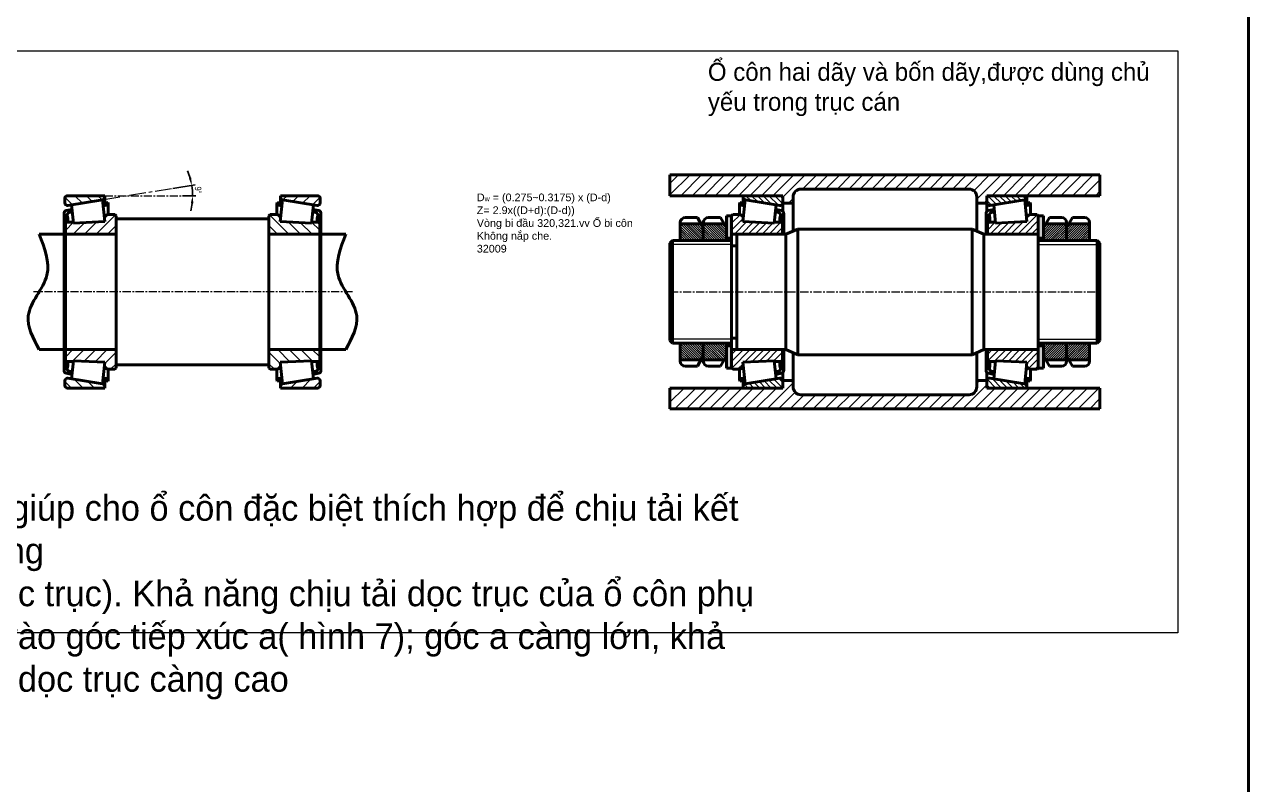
# Model space of a CAD drawing. Header units: millimetres. Extents: x -11382 to 23553, y -372 to 10786.
# Drawn here: x 6836.1 to 7313.2, y 3871.2 to 4167.6 of the extents above; entities that cross this region are included whole.
import ezdxf

# ---------------------------------------------------------------- set-up
doc = ezdxf.new("R2010")
doc.units = ezdxf.units.MM
doc.header["$LTSCALE"] = 0.2
doc.header["$PDMODE"] = 3
doc.linetypes.add('CENTER', pattern=[50.8, 31.75, -6.35, 6.35, -6.35])
for name, color, linetype, lineweight in [('đường bao thấy', 7, 'Continuous', 40), ('đường mặt cắt', 160, 'Continuous', 15), ('đường nét mảnh', 220, 'Continuous', 15), ('đường nét tâm', 137, 'CENTER', 15)]:
    doc.layers.add(name, color=color, linetype=linetype, lineweight=lineweight)
doc.styles.add('nhat 2.5', font='arial.ttf', dxfattribs={"width": 0.8, "height": 2.5})
doc.styles.add('nhat3', font='arial.ttf', dxfattribs={"height": 3})
doc.styles.add('nhat3.5', font='arial.ttf', dxfattribs={"height": 3.5})
doc.dimstyles.new('nhật 2.5', dxfattribs={"dimtxt": 2.5, "dimasz": 3, "dimexe": 1.3, "dimexo": 0.5, "dimgap": 1, "dimtad": 1, "dimtxsty": 'nhat 2.5', "dimcen": 0, "dimadec": 0, "dimazin": 0, "dimtfac": 1, "dimtmove": 0, "dimatfit": 3, "dimfxl": 10, "dimarcsym": 1})
pattern_1 = [(135, (-7.729, -1108.4913), (-1.12253202, -1.12253202), [])]
pattern_2 = [(45, (-7.729, -1108.4913), (-1.3470384, 1.3470384), [])]
pattern_3 = [(45, (-7.729, -1108.4913), (-2.245064, 2.245064), [])]

# ---------------------------------------------------------------- blocks, each defined once
blk = doc.blocks.new('*D91')
at = {"layer": 'Defpoints', "color": 0, "ltscale": 0.5, "transparency": 16777216}
for p in [(6893.41, 4103.54), (6866.6, 4099.21), (6867.41, 4100.84), (6897.2, 4100.84), (6901.63, 4102.17)]:
    blk.add_point(p, dxfattribs=at)
at = {"layer": 'đường mặt cắt', "color": 0, "lineweight": -2, "ltscale": 0.5, "transparency": 16777216}
for p, q in [((6893.91, 4103.61), (6902.63, 4105.02)), ((6897.7, 4100.84), (6902.96, 4100.84))]:
    blk.add_line(p, q, dxfattribs=at)
for start, end in [(16.0539, 22.9455), (0, 9.1623), (346.2168, 353.1084)]:
    blk.add_arc((6876.71, 4100.84), 24.96, start, end, dxfattribs=at)
at = {"layer": 'đường mặt cắt', "color": 0, "ltscale": 0.5, "transparency": 16777216}
for points in [[(6901.18, 4107.85), (6900.2, 4107.63), (6901.35, 4104.81)], [(6900.98, 4097.88), (6901.98, 4097.82), (6901.66, 4100.84)]]:
    blk.add_solid(points, dxfattribs=at)
at = {"layer": 'đường mặt cắt', "color": 0, "ltscale": 0.5, "transparency": 16777216, "insert": (6903.85, 4103.02), "char_height": 2.5, "attachment_point": 5, "rotation": 274.5812, "style": 'nhat 2.5'}
blk.add_mtext('9°', dxfattribs=at)

msp = doc.modelspace()

# ---------------------------------------------------------------- hatches: boundary and pattern name
at = {"layer": 'đường mặt cắt', "ltscale": 0.5}
h = msp.add_hatch(dxfattribs=at)
h.set_pattern_fill('ANSI31', color=256, style=0)
h.set_pattern_definition(pattern_3)
h.paths.add_polyline_path([(7087.737, 4108.928), (7087.737, 4100.84), (7131.737, 4100.84), (7131.737, 4097.928), (7135.737, 4097.928), (7135.737, 4100.428, -0.4142136), (7138.737, 4103.428), (7204.301, 4103.428, -0.4142136), (7207.301, 4100.428), (7207.301, 4097.928), (7211.301, 4097.928), (7211.301, 4100.84), (7255.301, 4100.84), (7255.301, 4108.928), (7207.301, 4108.928)])
at = {"layer": 'đường mặt cắt'}
h = msp.add_hatch(dxfattribs=at)
h.set_pattern_fill('ANSI31', color=256, scale=0.5, angle=90, style=0)
h.set_pattern_definition(pattern_1)
h.paths.add_polyline_path([(7130.737, 4100.84, -0.4142136), (7131.737, 4099.84), (7131.737, 4098.015, -0.4618655), (7130.578, 4097.027), (7117.078, 4099.205, -0.3681149), (7116.237, 4100.192), (7116.237, 4100.84)])
h.paths.add_polyline_path([(7116.237, 4025.84), (7116.237, 4026.489, -0.3681149), (7117.078, 4027.476), (7130.578, 4029.653, -0.4618655), (7131.737, 4028.666), (7131.737, 4026.84, -0.4142136), (7130.737, 4025.84)])
h = msp.add_hatch(dxfattribs=at)
h.set_pattern_fill('ANSI31', color=256, scale=0.5, angle=90, style=0)
h.set_pattern_definition(pattern_1)
h.paths.add_polyline_path([(7212.301, 4100.84, 0.4142136), (7211.301, 4099.84), (7211.301, 4098.015, 0.4618655), (7212.46, 4097.027), (7225.96, 4099.205, 0.3681149), (7226.801, 4100.192), (7226.801, 4100.84)])
h.paths.add_polyline_path([(7226.801, 4025.84), (7226.801, 4026.489, 0.3681149), (7225.96, 4027.476), (7212.46, 4029.653, 0.4618655), (7211.301, 4028.666), (7211.301, 4026.84, 0.4142136), (7212.301, 4025.84)])
at = {"layer": 'đường mặt cắt', "ltscale": 0.5}
h = msp.add_hatch(dxfattribs=at)
h.set_pattern_fill('ANSI31', color=256, scale=0.6, style=0)
h.set_pattern_definition(pattern_2)
h.paths.add_polyline_path([(7128.407, 4036.501), (7128.443, 4036.152), (7130.737, 4036.152, 0.2524212), (7131.573, 4036.603), (7131.573, 4040.84), (7111.737, 4040.84), (7111.737, 4033.64), (7112.237, 4033.14), (7115.238, 4033.14), (7116.361, 4034.263), (7116.198, 4035.873)])
h.paths.add_polyline_path([(7131.573, 4085.84), (7131.573, 4090.078, 0.2524212), (7130.737, 4090.529), (7128.443, 4090.529), (7128.407, 4090.18), (7116.198, 4090.808), (7116.361, 4092.418), (7115.238, 4093.54), (7112.237, 4093.54), (7111.737, 4093.04), (7111.737, 4085.84)])
h = msp.add_hatch(dxfattribs=at)
h.set_pattern_fill('ANSI31', color=256, scale=0.6, style=0)
h.set_pattern_definition(pattern_2)
h.paths.add_polyline_path([(7226.84, 4035.873), (7226.677, 4034.263), (7227.8, 4033.14), (7230.801, 4033.14), (7231.301, 4033.64), (7231.301, 4040.84), (7211.466, 4040.84), (7211.466, 4036.603, 0.2524212), (7212.301, 4036.152), (7214.595, 4036.152), (7214.631, 4036.501)])
h.paths.add_polyline_path([(7231.301, 4085.84), (7231.301, 4093.04), (7230.801, 4093.54), (7227.8, 4093.54), (7226.677, 4092.418), (7226.84, 4090.808), (7214.631, 4090.18), (7214.595, 4090.529), (7212.301, 4090.529, 0.2524212), (7211.466, 4090.078), (7211.466, 4085.84)])
at = {"layer": 'đường mặt cắt'}
h = msp.add_hatch(dxfattribs=at)
h.set_pattern_fill('ANSI31', color=256, scale=0.2, style=0)
h.set_pattern_definition([(135, (12790.9391, 297.2153), (0.449012806, 0.449012806), [])])
h.paths.add_polyline_path([(7091.737, 4089.84), (7099.871, 4089.84), (7100.737, 4088.34), (7100.737, 4083.34), (7091.737, 4083.34)])
h = msp.add_hatch(dxfattribs=at)
h.set_pattern_fill('ANSI31', color=256, scale=0.2, style=0)
h.set_pattern_definition([(135, (12799.9391, 297.2153), (0.449012806, 0.449012806), [])])
h.paths.add_polyline_path([(7100.737, 4089.84), (7108.871, 4089.84), (7109.737, 4088.34), (7109.737, 4083.34), (7100.737, 4083.34)])
at = {"layer": 'đường mặt cắt', "ltscale": 0.5}
for points in [[(7111.737, 4093.04), (7109.737, 4093.04), (7109.737, 4084.34), (7111.737, 4084.34)], [(7233.301, 4093.04), (7231.301, 4093.04), (7231.301, 4084.34), (7233.301, 4084.34)], [(7111.737, 4042.34), (7109.737, 4042.34), (7109.737, 4033.64), (7111.737, 4033.64)], [(7233.301, 4042.34), (7231.301, 4042.34), (7231.301, 4033.64), (7233.301, 4033.64)]]:
    msp.add_hatch(color=2, dxfattribs=at).paths.add_polyline_path(points)
at = {"layer": 'đường mặt cắt'}
h = msp.add_hatch(dxfattribs=at)
h.set_pattern_fill('ANSI31', color=256, scale=0.2, style=0)
h.set_pattern_definition([(45, (1543.099, 297.2153), (-0.449012806, 0.449012806), [])])
h.paths.add_polyline_path([(7242.301, 4089.84), (7234.167, 4089.84), (7233.301, 4088.34), (7233.301, 4083.34), (7242.301, 4083.34)])
h = msp.add_hatch(dxfattribs=at)
h.set_pattern_fill('ANSI31', color=256, scale=0.2, style=0)
h.set_pattern_definition([(45, (1552.099, 297.2153), (-0.449012806, 0.449012806), [])])
h.paths.add_polyline_path([(7251.301, 4089.84), (7243.167, 4089.84), (7242.301, 4088.34), (7242.301, 4083.34), (7251.301, 4083.34)])
h = msp.add_hatch(dxfattribs=at)
h.set_pattern_fill('ANSI31', color=256, scale=0.2, style=0)
h.set_pattern_definition([(135, (12790.9391, 297.2153), (0.449012806, 0.449012806), [])])
edge = h.paths.add_edge_path()
edge.add_arc((7098.737, 4038.731), 2, 289.02794, 314.51604)
edge.add_line((7100.139, 4037.305), (7100.737, 4038.34))
edge.add_line((7100.737, 4038.34), (7100.737, 4043.34))
edge.add_line((7100.737, 4043.34), (7091.737, 4043.34))
edge.add_line((7091.737, 4043.34), (7091.737, 4036.84))
edge.add_line((7091.737, 4036.84), (7099.389, 4036.84))
h = msp.add_hatch(dxfattribs=at)
h.set_pattern_fill('ANSI31', color=256, scale=0.2, style=0)
h.set_pattern_definition([(135, (12799.9391, 297.2153), (0.449012806, 0.449012806), [])])
edge = h.paths.add_edge_path()
edge.add_arc((7107.737, 4038.731), 2, 289.02794, 314.51604)
edge.add_line((7109.139, 4037.305), (7109.737, 4038.34))
edge.add_line((7109.737, 4038.34), (7109.737, 4043.34))
edge.add_line((7109.737, 4043.34), (7100.737, 4043.34))
edge.add_line((7100.737, 4043.34), (7100.737, 4036.84))
edge.add_line((7100.737, 4036.84), (7108.389, 4036.84))
h = msp.add_hatch(dxfattribs=at)
h.set_pattern_fill('ANSI31', color=256, scale=0.2, style=0)
h.set_pattern_definition([(45, (1543.099, 297.2153), (-0.449012806, 0.449012806), [])])
edge = h.paths.add_edge_path()
edge.add_arc((7235.301, 4038.731), 2, 225.48396, 250.97206, ccw=False)
edge.add_line((7233.899, 4037.305), (7233.301, 4038.34))
edge.add_line((7233.301, 4038.34), (7233.301, 4043.34))
edge.add_line((7233.301, 4043.34), (7242.301, 4043.34))
edge.add_line((7242.301, 4043.34), (7242.301, 4036.84))
edge.add_line((7242.301, 4036.84), (7234.649, 4036.84))
h = msp.add_hatch(dxfattribs=at)
h.set_pattern_fill('ANSI31', color=256, scale=0.2, style=0)
h.set_pattern_definition([(45, (1552.099, 297.2153), (-0.449012806, 0.449012806), [])])
edge = h.paths.add_edge_path()
edge.add_arc((7244.301, 4038.731), 2, 225.48396, 250.97206, ccw=False)
edge.add_line((7242.899, 4037.305), (7242.301, 4038.34))
edge.add_line((7242.301, 4038.34), (7242.301, 4043.34))
edge.add_line((7242.301, 4043.34), (7251.301, 4043.34))
edge.add_line((7251.301, 4043.34), (7251.301, 4036.84))
edge.add_line((7251.301, 4036.84), (7243.649, 4036.84))
at = {"layer": 'đường mặt cắt', "ltscale": 0.5}
h = msp.add_hatch(dxfattribs=at)
h.set_pattern_fill('ANSI31', color=256, style=0)
h.set_pattern_definition(pattern_3)
h.paths.add_polyline_path([(7138.737, 4023.253, -0.4142136), (7135.737, 4026.253), (7135.737, 4028.753), (7131.737, 4028.753), (7131.737, 4025.84), (7087.737, 4025.84), (7087.737, 4017.753), (7248.781, 4017.753), (7255.301, 4017.753), (7255.301, 4025.84), (7211.301, 4025.84), (7211.301, 4028.753), (7207.301, 4028.753), (7207.301, 4026.253, -0.4142136), (7204.301, 4023.253)])
at = {"layer": 'đường nét tâm'}
h = msp.add_hatch(dxfattribs=at)
h.set_pattern_fill('ANSI31', color=256, angle=90, style=0)
h.set_pattern_definition([(135, (3264.0953, -793.7976), (-2.245064, -2.245064), [])])
h.paths.add_polyline_path([(6852.907, 4100.84, 0.4142136), (6851.907, 4099.84), (6851.907, 4098.015, 0.4618655), (6853.066, 4097.027), (6866.566, 4099.205, 0.3681149), (6867.407, 4100.192), (6867.407, 4100.84)])
h.paths.add_polyline_path([(6867.407, 4025.84), (6867.407, 4026.489, 0.3681149), (6866.566, 4027.476), (6853.066, 4029.653, 0.4618655), (6851.907, 4028.666), (6851.907, 4026.84, 0.4142136), (6852.907, 4025.84)])
h = msp.add_hatch(dxfattribs=at)
h.set_pattern_fill('ANSI31', color=256, angle=90, style=0)
h.set_pattern_definition([(45, (10539.1827, -793.7976), (2.245064, -2.245064), [])])
h.paths.add_polyline_path([(6950.371, 4100.84, -0.4142136), (6951.371, 4099.84), (6951.371, 4098.015, -0.4618655), (6950.212, 4097.027), (6936.712, 4099.205, -0.3681149), (6935.871, 4100.192), (6935.871, 4100.84)])
h.paths.add_polyline_path([(6935.871, 4025.84), (6935.871, 4026.489, -0.3681149), (6936.712, 4027.476), (6950.212, 4029.653, -0.4618655), (6951.371, 4028.666), (6951.371, 4026.84, -0.4142136), (6950.371, 4025.84)])
h = msp.add_hatch(dxfattribs=at)
h.set_pattern_fill('ANSI31', color=256, style=0)
h.set_pattern_definition([(45, (3264.0953, -793.7976), (-2.245064, 2.245064), [])])
h.paths.add_polyline_path([(6867.446, 4035.873), (6867.283, 4034.263), (6868.406, 4033.14), (6871.407, 4033.14), (6871.907, 4033.64), (6871.907, 4040.84), (6852.072, 4040.84), (6852.072, 4036.603, 0.2524212), (6852.907, 4036.152), (6855.201, 4036.152), (6855.237, 4036.501)])
h.paths.add_polyline_path([(6871.907, 4085.84), (6871.907, 4093.04), (6871.407, 4093.54), (6868.406, 4093.54), (6867.283, 4092.418), (6867.446, 4090.808), (6855.237, 4090.18), (6855.201, 4090.529), (6852.907, 4090.529, 0.2524212), (6852.072, 4090.078), (6852.072, 4085.84)])
h = msp.add_hatch(dxfattribs=at)
h.set_pattern_fill('ANSI31', color=256, style=0)
h.set_pattern_definition([(135, (10539.1827, -793.7976), (2.245064, 2.245064), [])])
h.paths.add_polyline_path([(6948.041, 4036.501), (6948.077, 4036.152), (6950.371, 4036.152, 0.2524212), (6951.206, 4036.603), (6951.206, 4040.84), (6931.371, 4040.84), (6931.371, 4033.64), (6931.871, 4033.14), (6934.872, 4033.14), (6935.995, 4034.263), (6935.832, 4035.873)])
h.paths.add_polyline_path([(6951.206, 4085.84), (6951.206, 4090.078, 0.2524212), (6950.371, 4090.529), (6948.077, 4090.529), (6948.041, 4090.18), (6935.832, 4090.808), (6935.995, 4092.418), (6934.872, 4093.54), (6931.871, 4093.54), (6931.371, 4093.04), (6931.371, 4085.84)])

# ---------------------------------------------------------------- linework, layer by layer
at = {"layer": 'đường bao thấy', "color": 4, "ltscale": 0.5}
for p, q in [((7248.781, 4108.928), (7087.737, 4108.928)), ((7087.737, 4108.928), (7087.737, 4100.84)), ((7207.301, 4108.928), (7255.301, 4108.928)), ((7255.301, 4108.928), (7255.301, 4100.84)), ((7138.737, 4103.428), (7204.301, 4103.428)), ((7131.737, 4100.84), (7087.737, 4100.84)), ((7131.737, 4094.813), (7131.737, 4100.84)), ((7135.737, 4087.06), (7135.737, 4100.428)), ((7207.301, 4087.06), (7207.301, 4100.428)), ((7211.301, 4100.84), (7255.301, 4100.84)), ((7211.301, 4094.813), (7211.301, 4100.84)), ((7131.737, 4097.928), (7135.737, 4097.928)), ((7211.301, 4097.928), (7207.301, 4097.928)), ((7135.737, 4039.621), (7135.737, 4026.253)), ((7207.301, 4039.621), (7207.301, 4026.253)), ((7131.737, 4031.868), (7131.737, 4025.84)), ((7211.301, 4031.868), (7211.301, 4025.84)), ((7131.737, 4028.753), (7135.737, 4028.753)), ((7211.301, 4028.753), (7207.301, 4028.753)), ((7131.737, 4025.84), (7087.737, 4025.84)), ((7087.737, 4017.753), (7087.737, 4025.84)), ((7138.737, 4023.253), (7204.301, 4023.253)), ((7211.301, 4025.84), (7255.301, 4025.84)), ((7255.301, 4017.753), (7255.301, 4025.84)), ((7248.781, 4017.753), (7087.737, 4017.753)), ((7207.301, 4017.753), (7255.301, 4017.753))]:
    msp.add_line(p, q, dxfattribs=at)
at = {"layer": 'đường bao thấy'}
for p, q in [((6851.907, 4099.84), (6851.907, 4098.015)), ((6852.907, 4100.84), (6867.407, 4100.84)), ((6866.597, 4099.21), (6853.066, 4097.027)), ((6867.446, 4090.808), (6866.598, 4099.176)), ((6868.706, 4098.21), (6866.735, 4097.828)), ((6867.407, 4100.192), (6867.407, 4100.84)), ((6867.407, 4100.192), (6867.407, 4097.958)), ((6868.803, 4097.258), (6868.706, 4098.21)), ((6934.475, 4097.258), (6934.572, 4098.21)), ((6934.572, 4098.21), (6936.543, 4097.828)), ((6935.832, 4090.808), (6936.68, 4099.176)), ((6950.371, 4100.84), (6935.871, 4100.84)), ((6935.871, 4100.192), (6935.871, 4100.84)), ((6935.871, 4100.192), (6935.871, 4097.958)), ((6936.681, 4099.21), (6950.212, 4097.027)), ((6951.371, 4099.84), (6951.371, 4098.015)), ((7114.841, 4097.258), (7114.938, 4098.21)), ((7114.938, 4098.21), (7116.909, 4097.828)), ((7116.198, 4090.808), (7117.046, 4099.176)), ((7130.737, 4100.84), (7116.237, 4100.84)), ((7116.237, 4100.192), (7116.237, 4100.84)), ((7116.237, 4100.192), (7116.237, 4097.958)), ((7117.047, 4099.21), (7130.578, 4097.027)), ((7131.737, 4099.84), (7131.737, 4098.015)), ((7211.301, 4099.84), (7211.301, 4098.015)), ((7211.301, 4099.84), (7211.301, 4098.015)), ((7212.301, 4100.84), (7226.801, 4100.84)), ((7225.991, 4099.21), (7212.46, 4097.027)), ((7226.84, 4090.808), (7225.992, 4099.176)), ((7228.1, 4098.21), (7226.129, 4097.828)), ((7226.801, 4100.192), (7226.801, 4100.84)), ((7226.801, 4100.192), (7226.801, 4097.958)), ((7228.197, 4097.258), (7228.1, 4098.21)), ((6851.57, 4032.617), (6851.57, 4094.064)), ((6851.6, 4093.821), (6852.072, 4091.934)), ((6854.698, 4095.495), (6852.384, 4095.046)), ((6854.799, 4094.495), (6853.611, 4094.261)), ((6855.237, 4090.18), (6854.519, 4097.262)), ((6868.803, 4097.258), (6866.832, 4096.87)), ((6868.406, 4093.54), (6867.283, 4092.418)), ((6868.406, 4093.54), (6871.407, 4093.54)), ((6868.803, 4097.258), (6868.803, 4093.54)), ((6871.407, 4093.54), (6871.907, 4093.04)), ((6931.871, 4093.54), (6931.371, 4093.04)), ((6934.872, 4093.54), (6931.871, 4093.54)), ((6934.475, 4097.258), (6936.446, 4096.87)), ((6934.475, 4097.258), (6934.475, 4093.54)), ((6934.872, 4093.54), (6935.995, 4092.418)), ((6948.041, 4090.18), (6948.759, 4097.262)), ((6948.479, 4094.495), (6949.667, 4094.261)), ((6948.58, 4095.495), (6950.894, 4095.046)), ((6951.678, 4093.821), (6951.206, 4091.934)), ((6951.708, 4032.617), (6951.708, 4094.064)), ((7112.237, 4093.54), (7111.737, 4093.04)), ((7115.238, 4093.54), (7112.237, 4093.54)), ((7114.841, 4097.258), (7116.812, 4096.87)), ((7114.841, 4097.258), (7114.841, 4093.54)), ((7115.238, 4093.54), (7116.361, 4092.418)), ((7128.407, 4090.18), (7129.125, 4097.262)), ((7128.845, 4094.495), (7130.033, 4094.261)), ((7128.946, 4095.495), (7131.26, 4095.046)), ((7132.044, 4093.821), (7131.573, 4091.934)), ((7132.074, 4085.84), (7132.074, 4094.064)), ((7210.964, 4085.84), (7210.964, 4094.064)), ((7210.994, 4093.821), (7211.466, 4091.934)), ((7214.092, 4095.495), (7211.778, 4095.046)), ((7214.193, 4094.495), (7213.005, 4094.261)), ((7214.631, 4090.18), (7213.913, 4097.262)), ((7228.197, 4097.258), (7226.226, 4096.87)), ((7227.8, 4093.54), (7226.677, 4092.418)), ((7227.8, 4093.54), (7230.801, 4093.54)), ((7228.197, 4097.258), (7228.197, 4093.54)), ((7230.801, 4093.54), (7231.301, 4093.04)), ((7230.801, 4093.54), (7231.301, 4093.04)), ((6851.907, 4088.529), (6851.907, 4089.529)), ((6853.056, 4092.12), (6852.072, 4091.934)), ((6852.072, 4034.747), (6852.072, 4091.934)), ((6852.827, 4093.036), (6853.056, 4092.12)), ((6852.907, 4090.529), (6855.201, 4090.529)), ((6853.056, 4092.12), (6853.056, 4090.529)), ((6867.446, 4090.808), (6855.237, 4090.18)), ((6871.907, 4033.64), (6871.907, 4093.04)), ((6931.371, 4033.64), (6931.371, 4093.04)), ((6935.832, 4090.808), (6948.041, 4090.18)), ((6950.371, 4090.529), (6948.077, 4090.529)), ((6950.451, 4093.036), (6950.222, 4092.12)), ((6950.222, 4092.12), (6951.206, 4091.934)), ((6950.222, 4092.12), (6950.222, 4090.529)), ((6951.206, 4034.747), (6951.206, 4091.934)), ((6951.371, 4088.529), (6951.371, 4089.529)), ((7091.737, 4090.34), (7091.737, 4083.34)), ((7091.737, 4089.84), (7099.871, 4089.84)), ((7098.428, 4092.34), (7093.737, 4092.34)), ((7095.945, 4092.34), (7093.737, 4092.34)), ((7100.737, 4088.34), (7098.428, 4092.34)), ((7100.737, 4090.34), (7100.737, 4083.34)), ((7100.737, 4089.84), (7108.871, 4089.84)), ((7107.428, 4092.34), (7102.737, 4092.34)), ((7104.945, 4092.34), (7102.737, 4092.34)), ((7109.737, 4088.34), (7107.428, 4092.34)), ((7109.737, 4093.04), (7111.737, 4093.04)), ((7109.737, 4083.34), (7109.737, 4093.04)), ((7111.737, 4033.64), (7111.737, 4093.04)), ((7116.198, 4090.808), (7128.407, 4090.18)), ((7130.737, 4090.529), (7128.443, 4090.529)), ((7130.817, 4093.036), (7130.588, 4092.12)), ((7130.588, 4092.12), (7131.573, 4091.934)), ((7130.588, 4092.12), (7130.588, 4090.529)), ((7131.573, 4085.84), (7131.573, 4091.934)), ((7131.737, 4088.529), (7131.737, 4089.529)), ((7211.301, 4088.529), (7211.301, 4089.529)), ((7212.45, 4092.12), (7211.466, 4091.934)), ((7211.466, 4085.84), (7211.466, 4091.934)), ((7212.221, 4093.036), (7212.45, 4092.12)), ((7212.301, 4090.529), (7214.595, 4090.529)), ((7212.45, 4092.12), (7212.45, 4090.529)), ((7226.84, 4090.808), (7214.631, 4090.18)), ((7231.301, 4033.64), (7231.301, 4093.04)), ((7231.301, 4033.64), (7231.301, 4093.04)), ((7233.301, 4093.04), (7231.301, 4093.04)), ((7233.301, 4083.34), (7233.301, 4093.04)), ((7233.301, 4088.34), (7235.61, 4092.34)), ((7242.301, 4089.84), (7234.167, 4089.84)), ((7235.61, 4092.34), (7240.301, 4092.34)), ((7238.093, 4092.34), (7240.301, 4092.34)), ((7242.301, 4088.34), (7244.61, 4092.34)), ((7242.301, 4090.34), (7242.301, 4083.34)), ((7251.301, 4089.84), (7243.167, 4089.84)), ((7244.61, 4092.34), (7249.301, 4092.34)), ((7247.093, 4092.34), (7249.301, 4092.34)), ((7251.301, 4090.34), (7251.301, 4083.34)), ((6851.907, 4088.529), (6851.907, 4038.152)), ((6851.907, 4085.84), (6871.907, 4085.84)), ((6951.371, 4085.84), (6931.371, 4085.84)), ((6951.371, 4088.529), (6951.371, 4038.152)), ((7100.737, 4088.103), (7100.737, 4083.34)), ((7109.737, 4088.103), (7109.737, 4083.34)), ((7111.737, 4084.34), (7109.737, 4084.34)), ((7131.737, 4085.84), (7111.737, 4085.84)), ((7113.737, 4040.84), (7113.737, 4085.84)), ((7131.737, 4088.529), (7131.737, 4085.84)), ((7131.737, 4085.84), (7132.951, 4085.84)), ((7137.519, 4087.84), (7132.951, 4085.84)), ((7132.951, 4040.84), (7132.951, 4085.84)), ((7137.519, 4087.84), (7205.519, 4087.84)), ((7137.519, 4087.84), (7137.519, 4038.84)), ((7205.519, 4087.84), (7205.519, 4038.84)), ((7205.519, 4087.84), (7210.087, 4085.84)), ((7210.087, 4085.84), (7211.301, 4085.84)), ((7210.087, 4085.84), (7210.087, 4040.84)), ((7211.301, 4088.529), (7211.301, 4085.84)), ((7211.301, 4085.84), (7231.301, 4085.84)), ((7231.301, 4084.34), (7233.301, 4084.34)), ((7233.301, 4088.103), (7233.301, 4083.34)), ((7242.301, 4088.103), (7242.301, 4083.34)), ((7088.737, 4083.34), (7087.737, 4082.34)), ((7087.737, 4044.34), (7087.737, 4082.34)), ((7111.737, 4083.34), (7088.737, 4083.34)), ((7088.737, 4083.34), (7088.737, 4043.34)), ((7113.737, 4081.34), (7111.737, 4081.34)), ((7231.301, 4083.34), (7254.301, 4083.34)), ((7254.301, 4083.34), (7255.301, 4082.34)), ((7254.301, 4083.34), (7254.301, 4043.34)), ((7255.301, 4044.34), (7255.301, 4082.34)), ((7088.737, 4043.34), (7087.737, 4044.34)), ((7111.737, 4043.34), (7088.737, 4043.34)), ((7091.737, 4043.34), (7091.737, 4036.34)), ((7100.737, 4043.34), (7100.737, 4036.34)), ((7100.737, 4043.34), (7100.737, 4038.577)), ((7109.737, 4043.34), (7109.737, 4038.577)), ((7109.737, 4033.64), (7109.737, 4043.34)), ((7111.737, 4042.34), (7109.737, 4042.34)), ((7113.737, 4045.34), (7111.737, 4045.34)), ((7231.301, 4043.34), (7254.301, 4043.34)), ((7231.301, 4042.34), (7233.301, 4042.34)), ((7233.301, 4043.34), (7233.301, 4038.577)), ((7233.301, 4033.64), (7233.301, 4043.34)), ((7242.301, 4043.34), (7242.301, 4036.34)), ((7242.301, 4043.34), (7242.301, 4038.577)), ((7251.301, 4043.34), (7251.301, 4036.34)), ((7254.301, 4043.34), (7255.301, 4044.34)), ((6851.907, 4040.84), (6871.907, 4040.84)), ((6851.907, 4038.152), (6851.907, 4037.152)), ((6852.907, 4036.152), (6855.201, 4036.152)), ((6853.056, 4034.561), (6853.056, 4036.152)), ((6855.237, 4036.501), (6854.519, 4029.419)), ((6867.446, 4035.873), (6855.237, 4036.501)), ((6951.371, 4040.84), (6931.371, 4040.84)), ((6935.832, 4035.873), (6948.041, 4036.501)), ((6948.041, 4036.501), (6948.759, 4029.419)), ((6950.371, 4036.152), (6948.077, 4036.152)), ((6950.222, 4034.561), (6950.222, 4036.152)), ((6951.371, 4038.152), (6951.371, 4037.152)), ((7091.737, 4036.84), (7099.871, 4036.84)), ((7100.212, 4037.431), (7098.428, 4034.34)), ((7100.737, 4038.34), (7100.139, 4037.305)), ((7100.737, 4036.84), (7108.871, 4036.84)), ((7109.212, 4037.431), (7107.428, 4034.34)), ((7109.737, 4038.34), (7109.139, 4037.305)), ((7131.737, 4040.84), (7111.737, 4040.84)), ((7116.198, 4035.873), (7128.407, 4036.501)), ((7128.407, 4036.501), (7129.125, 4029.419)), ((7130.737, 4036.152), (7128.443, 4036.152)), ((7130.588, 4034.561), (7130.588, 4036.152)), ((7131.573, 4034.747), (7131.573, 4040.84)), ((7131.737, 4040.84), (7132.951, 4040.84)), ((7131.737, 4040.84), (7131.737, 4038.152)), ((7131.737, 4038.152), (7131.737, 4037.152)), ((7132.074, 4032.617), (7132.074, 4040.84)), ((7137.519, 4038.84), (7132.951, 4040.84)), ((7137.519, 4038.84), (7205.519, 4038.84)), ((7205.519, 4038.84), (7210.087, 4040.84)), ((7210.087, 4040.84), (7211.301, 4040.84)), ((7210.964, 4032.617), (7210.964, 4040.84)), ((7211.301, 4040.84), (7231.301, 4040.84)), ((7211.301, 4040.84), (7211.301, 4038.152)), ((7211.301, 4038.152), (7211.301, 4037.152)), ((7211.466, 4034.747), (7211.466, 4040.84)), ((7212.301, 4036.152), (7214.595, 4036.152)), ((7212.45, 4034.561), (7212.45, 4036.152)), ((7214.631, 4036.501), (7213.913, 4029.419)), ((7226.84, 4035.873), (7214.631, 4036.501)), ((7233.301, 4038.34), (7233.899, 4037.305)), ((7233.826, 4037.431), (7235.61, 4034.34)), ((7242.301, 4036.84), (7234.167, 4036.84)), ((7242.301, 4038.34), (7242.899, 4037.305)), ((7242.826, 4037.431), (7244.61, 4034.34)), ((7251.301, 4036.84), (7243.167, 4036.84)), ((6851.6, 4032.86), (6852.072, 4034.747)), ((6853.056, 4034.561), (6852.072, 4034.747)), ((6854.698, 4031.186), (6852.384, 4031.634)), ((6852.827, 4033.645), (6853.056, 4034.561)), ((6854.799, 4032.186), (6853.611, 4032.42)), ((6867.446, 4035.873), (6866.598, 4027.505)), ((6868.406, 4033.14), (6867.283, 4034.263)), ((6868.406, 4033.14), (6871.407, 4033.14)), ((6868.803, 4029.422), (6868.803, 4033.14)), ((6871.407, 4033.14), (6871.907, 4033.64)), ((6931.871, 4033.14), (6931.371, 4033.64)), ((6934.872, 4033.14), (6931.871, 4033.14)), ((6934.475, 4029.422), (6934.475, 4033.14)), ((6934.872, 4033.14), (6935.995, 4034.263)), ((6935.832, 4035.873), (6936.68, 4027.505)), ((6948.479, 4032.186), (6949.667, 4032.42)), ((6948.58, 4031.186), (6950.894, 4031.634)), ((6950.222, 4034.561), (6951.206, 4034.747)), ((6950.451, 4033.645), (6950.222, 4034.561)), ((6951.678, 4032.86), (6951.206, 4034.747)), ((7098.428, 4034.34), (7093.737, 4034.34)), ((7095.945, 4034.34), (7093.737, 4034.34)), ((7107.428, 4034.34), (7102.737, 4034.34)), ((7104.945, 4034.34), (7102.737, 4034.34)), ((7109.737, 4033.64), (7111.737, 4033.64)), ((7112.237, 4033.14), (7111.737, 4033.64)), ((7115.238, 4033.14), (7112.237, 4033.14)), ((7114.841, 4029.422), (7114.841, 4033.14)), ((7115.238, 4033.14), (7116.361, 4034.263)), ((7116.198, 4035.873), (7117.046, 4027.505)), ((7128.845, 4032.186), (7130.033, 4032.42)), ((7128.946, 4031.186), (7131.26, 4031.634)), ((7130.588, 4034.561), (7131.573, 4034.747)), ((7130.817, 4033.645), (7130.588, 4034.561)), ((7132.044, 4032.86), (7131.573, 4034.747)), ((7210.994, 4032.86), (7211.466, 4034.747)), ((7212.45, 4034.561), (7211.466, 4034.747)), ((7214.092, 4031.186), (7211.778, 4031.634)), ((7212.221, 4033.645), (7212.45, 4034.561)), ((7214.193, 4032.186), (7213.005, 4032.42)), ((7226.84, 4035.873), (7225.992, 4027.505)), ((7227.8, 4033.14), (7226.677, 4034.263)), ((7227.8, 4033.14), (7230.801, 4033.14)), ((7228.197, 4029.422), (7228.197, 4033.14)), ((7230.801, 4033.14), (7231.301, 4033.64)), ((7230.801, 4033.14), (7231.301, 4033.64)), ((7233.301, 4033.64), (7231.301, 4033.64)), ((7235.61, 4034.34), (7240.301, 4034.34)), ((7238.093, 4034.34), (7240.301, 4034.34)), ((7244.61, 4034.34), (7249.301, 4034.34)), ((7247.093, 4034.34), (7249.301, 4034.34)), ((6851.907, 4026.84), (6851.907, 4028.666)), ((6866.566, 4027.476), (6853.066, 4029.653)), ((6868.706, 4028.471), (6866.735, 4028.853)), ((6868.803, 4029.422), (6866.832, 4029.811)), ((6867.407, 4026.489), (6867.407, 4028.723)), ((6868.803, 4029.422), (6868.706, 4028.471)), ((6934.475, 4029.422), (6936.446, 4029.811)), ((6934.475, 4029.422), (6934.572, 4028.471)), ((6934.572, 4028.471), (6936.543, 4028.853)), ((6935.871, 4026.489), (6935.871, 4028.723)), ((6936.712, 4027.476), (6950.212, 4029.653)), ((6951.371, 4026.84), (6951.371, 4028.666)), ((7114.841, 4029.422), (7116.812, 4029.811)), ((7114.841, 4029.422), (7114.938, 4028.471)), ((7114.938, 4028.471), (7116.909, 4028.853)), ((7116.237, 4026.489), (7116.237, 4028.723)), ((7117.078, 4027.476), (7130.578, 4029.653)), ((7131.737, 4026.84), (7131.737, 4028.666)), ((7211.301, 4026.84), (7211.301, 4028.666)), ((7225.96, 4027.476), (7212.46, 4029.653)), ((7228.1, 4028.471), (7226.129, 4028.853)), ((7228.197, 4029.422), (7226.226, 4029.811)), ((7226.801, 4026.489), (7226.801, 4028.723)), ((7228.197, 4029.422), (7228.1, 4028.471)), ((6852.907, 4025.84), (6867.407, 4025.84)), ((6867.407, 4026.489), (6867.407, 4025.84)), ((6935.871, 4026.489), (6935.871, 4025.84)), ((6950.371, 4025.84), (6935.871, 4025.84)), ((7116.237, 4026.489), (7116.237, 4025.84)), ((7130.737, 4025.84), (7116.237, 4025.84)), ((7212.301, 4025.84), (7226.801, 4025.84)), ((7226.801, 4026.489), (7226.801, 4025.84))]:
    msp.add_line(p, q, dxfattribs=at)
at = {"layer": 'đường bao thấy', "color": 2, "ltscale": 0.5}
for p, q in [((6871.907, 4091.84), (6931.371, 4091.84)), ((6851.907, 4085.84), (6841.907, 4085.84)), ((6951.371, 4085.84), (6961.371, 4085.84)), ((6851.907, 4040.84), (6841.907, 4040.84)), ((6951.371, 4040.84), (6961.371, 4040.84)), ((6871.907, 4034.84), (6931.371, 4034.84))]:
    msp.add_line(p, q, dxfattribs=at)
at = {"layer": 'đường bao thấy', "ltscale": 0.5}
for p, q in [((7100.737, 4087.95), (7100.737, 4083.34)), ((7109.737, 4087.95), (7109.737, 4083.34)), ((7233.301, 4087.95), (7233.301, 4083.34)), ((7242.301, 4087.95), (7242.301, 4083.34)), ((7091.737, 4083.34), (7100.737, 4083.34)), ((7100.737, 4083.34), (7109.737, 4083.34)), ((7242.301, 4083.34), (7233.301, 4083.34)), ((7251.301, 4083.34), (7242.301, 4083.34)), ((7091.737, 4043.34), (7100.737, 4043.34)), ((7100.737, 4043.34), (7109.737, 4043.34)), ((7100.737, 4043.34), (7100.737, 4038.34)), ((7109.737, 4043.34), (7109.737, 4038.34)), ((7242.301, 4043.34), (7233.301, 4043.34)), ((7233.301, 4043.34), (7233.301, 4038.34)), ((7251.301, 4043.34), (7242.301, 4043.34)), ((7242.301, 4043.34), (7242.301, 4038.34))]:
    msp.add_line(p, q, dxfattribs=at)
at = {"layer": 'đường bao thấy'}
msp.add_lwpolyline([(5446.106, 4480.038), (7313.234, 4480.038), (7313.234, 3059.372), (5446.106, 3059.372)], close=True, dxfattribs=at)
at = {"layer": 'đường bao thấy', "color": 4, "ltscale": 0.5}
for centre, start, end in [((7138.737, 4100.428), 90, 180), ((7204.301, 4100.428), 0, 90), ((7138.737, 4026.253), 180, 270), ((7204.301, 4026.253), 270, 0)]:
    msp.add_arc(centre, 3, start, end, dxfattribs=at)
at = {"layer": 'đường bao thấy'}
for centre, radius, start, end in [((6852.907, 4099.84), 1, 90, 180), ((6866.407, 4100.192), 1, 279.16235, 0), ((6936.871, 4100.192), 1, 180, 260.83765), ((6950.371, 4099.84), 1, 0, 90), ((7117.237, 4100.192), 1, 180, 260.83765), ((7130.737, 4099.84), 1, 0, 90), ((7212.301, 4099.84), 1, 90, 180), ((7225.801, 4100.192), 1, 279.16235, 0), ((6852.57, 4094.064), 1, 100.71363, 194.03228), ((6852.907, 4098.015), 1, 180, 279.16235), ((6853.797, 4093.278), 1, 100.71363, 194.03228), ((6949.481, 4093.278), 1, 345.96772, 79.28637), ((6950.371, 4098.015), 1, 260.83765, 0), ((6950.708, 4094.064), 1, 345.96772, 79.28637), ((7129.847, 4093.278), 1, 345.96772, 79.28637), ((7130.737, 4098.015), 1, 260.83765, 0), ((7131.074, 4094.064), 1, 345.96772, 79.28637), ((7211.964, 4094.064), 1, 100.71363, 194.03228), ((7212.301, 4098.015), 1, 180, 279.16235), ((7213.191, 4093.278), 1, 100.71363, 194.03228), ((6852.907, 4089.529), 1, 90, 180), ((6950.371, 4089.529), 1, 0, 90), ((7093.737, 4090.34), 2, 90, 180), ((7102.737, 4090.34), 2, 90, 180), ((7130.737, 4089.529), 1, 0, 90), ((7212.301, 4089.529), 1, 90, 180), ((7240.301, 4090.34), 2, 0, 90), ((7249.301, 4090.34), 2, 0, 90), ((6852.907, 4037.152), 1, 180, 270), ((6950.371, 4037.152), 1, 270, 0), ((7093.737, 4036.34), 2, 180, 270), ((7102.737, 4036.34), 2, 180, 270), ((7130.737, 4037.152), 1, 270, 0), ((7212.301, 4037.152), 1, 180, 270), ((7240.301, 4036.34), 2, 270, 0), ((7249.301, 4036.34), 2, 270, 0), ((6852.57, 4032.617), 1, 165.96772, 259.28637), ((6853.797, 4033.403), 1, 165.96772, 259.28637), ((6949.481, 4033.403), 1, 280.71363, 14.03228), ((6950.708, 4032.617), 1, 280.71363, 14.03228), ((7129.847, 4033.403), 1, 280.71363, 14.03228), ((7131.074, 4032.617), 1, 280.71363, 14.03228), ((7211.964, 4032.617), 1, 165.96772, 259.28637), ((7213.191, 4033.403), 1, 165.96772, 259.28637), ((6852.907, 4028.666), 1, 80.83765, 180), ((6852.907, 4026.84), 1, 180, 270), ((6866.407, 4026.489), 1, 0, 80.83765), ((6936.871, 4026.489), 1, 99.16235, 180), ((6950.371, 4028.666), 1, 0, 99.16235), ((6950.371, 4026.84), 1, 270, 0), ((7117.237, 4026.489), 1, 99.16235, 180), ((7130.737, 4028.666), 1, 0, 99.16235), ((7130.737, 4026.84), 1, 270, 0), ((7212.301, 4028.666), 1, 80.83765, 180), ((7212.301, 4026.84), 1, 180, 270), ((7225.801, 4026.489), 1, 0, 80.83765)]:
    msp.add_arc(centre, radius, start, end, dxfattribs=at)
at = {"layer": 'đường bao thấy', "color": 2, "ltscale": 0.5}
for points in [[(6841.907, 4085.84), (6844.883, 4069.878), (6837.622, 4054.002), (6841.907, 4040.84)], [(6961.371, 4085.84), (6958.395, 4069.878), (6965.656, 4054.002), (6961.371, 4040.84)]]:
    msp.add_spline(points, degree=3, dxfattribs=at)
at = {"layer": 'đường mặt cắt', "ltscale": 0.5}
msp.add_lwpolyline([(6722.244, 4157.328), (7285.646, 4157.328), (7285.646, 3930.33), (6722.244, 3930.33)], close=True, dxfattribs=at)
at = {"layer": 'đường nét mảnh'}
for p, q in [((7111.737, 4081.84), (7087.737, 4081.84)), ((7231.301, 4081.84), (7255.301, 4081.84)), ((7111.737, 4044.84), (7087.737, 4044.84)), ((7231.301, 4044.84), (7255.301, 4044.84))]:
    msp.add_line(p, q, dxfattribs=at)
at = {"layer": 'đường nét tâm'}
msp.add_line((6893.414, 4103.535), (6866.597, 4099.21), dxfattribs=at)
at = {"layer": 'đường nét tâm', "ltscale": 0.5}
for p, q in [((6867.407, 4100.84), (6897.199, 4100.84)), ((6963.935, 4063.34), (6839.632, 4063.34)), ((7087.737, 4063.34), (7255.301, 4063.34))]:
    msp.add_line(p, q, dxfattribs=at)

# ---------------------------------------------------------------- texts
at = {"layer": 'đường bao thấy', "insert": (7012.451, 4101.688), "char_height": 3, "width": 64.27487, "attachment_point": 1, "style": 'nhat3'}
msp.add_mtext('D{\\H0.6667x;w} = (0.275{\\fAndalus|b0|i0|c0|p18;~}0.3175) x (D-d)\\PZ= 2.9x((D+d):(D-d))\\PVòng bi đầu 320,321.vv Ổ bi côn\\PKhông nắp che.\\P32009', dxfattribs=at)
at = {"layer": 'đường mặt cắt', "attachment_point": 1, "style": 'nhat3.5'}
for s, insert, char_height, width in [('{\\fVni 11 Springtime2|b0|i0|c2|p66;\\C2;OÅ coân hai daõy vaø boán daõy,ñöôïc duøng chuû yeáu trong truïc caùn}', (7102.518, 4152.636), 7, 186.2998), ('{\\fVni 11 Springtime2|b0|i0|c2|p66;\\C6;Thieát keá naøy giuùp cho oå coân ñaëc bieät thích hôïp ñeå chòu taûi keát hôïp (taûi höôùng\\Pkính vaø taûi doïc truïc). Khaû naêng chòu taûi doïc truïc cuûa oå coân phuï thuoäc nhieàu vaøo goùc tieáp xuùc a( hình 7); goùc a caøng lôùn, khaû naêng chòu taûi doïc truïc caøng cao}', (6754.05, 3984.106), 10, 376.4601)]:
    msp.add_mtext(s, dxfattribs=dict(at, insert=insert, char_height=char_height, width=width))

# ---------------------------------------------------------------- dimensions: what is measured, and where the dimension line sits
at = {"layer": 'đường mặt cắt', "ltscale": 0.5}
dim = msp.add_angular_dim_2l(base=(6901.628, 4102.17), line1=((6867.407, 4100.84), (6897.199, 4100.84)), line2=((6893.414, 4103.535), (6866.597, 4099.21)), dimstyle='nhật 2.5', dxfattribs=at)
dim.commit()
dim.dimension.update_dxf_attribs({"geometry": '*D91', "text_midpoint": (6901.584, 4102.834), "dimtype": 162})

doc.saveas('drawing.dxf')
